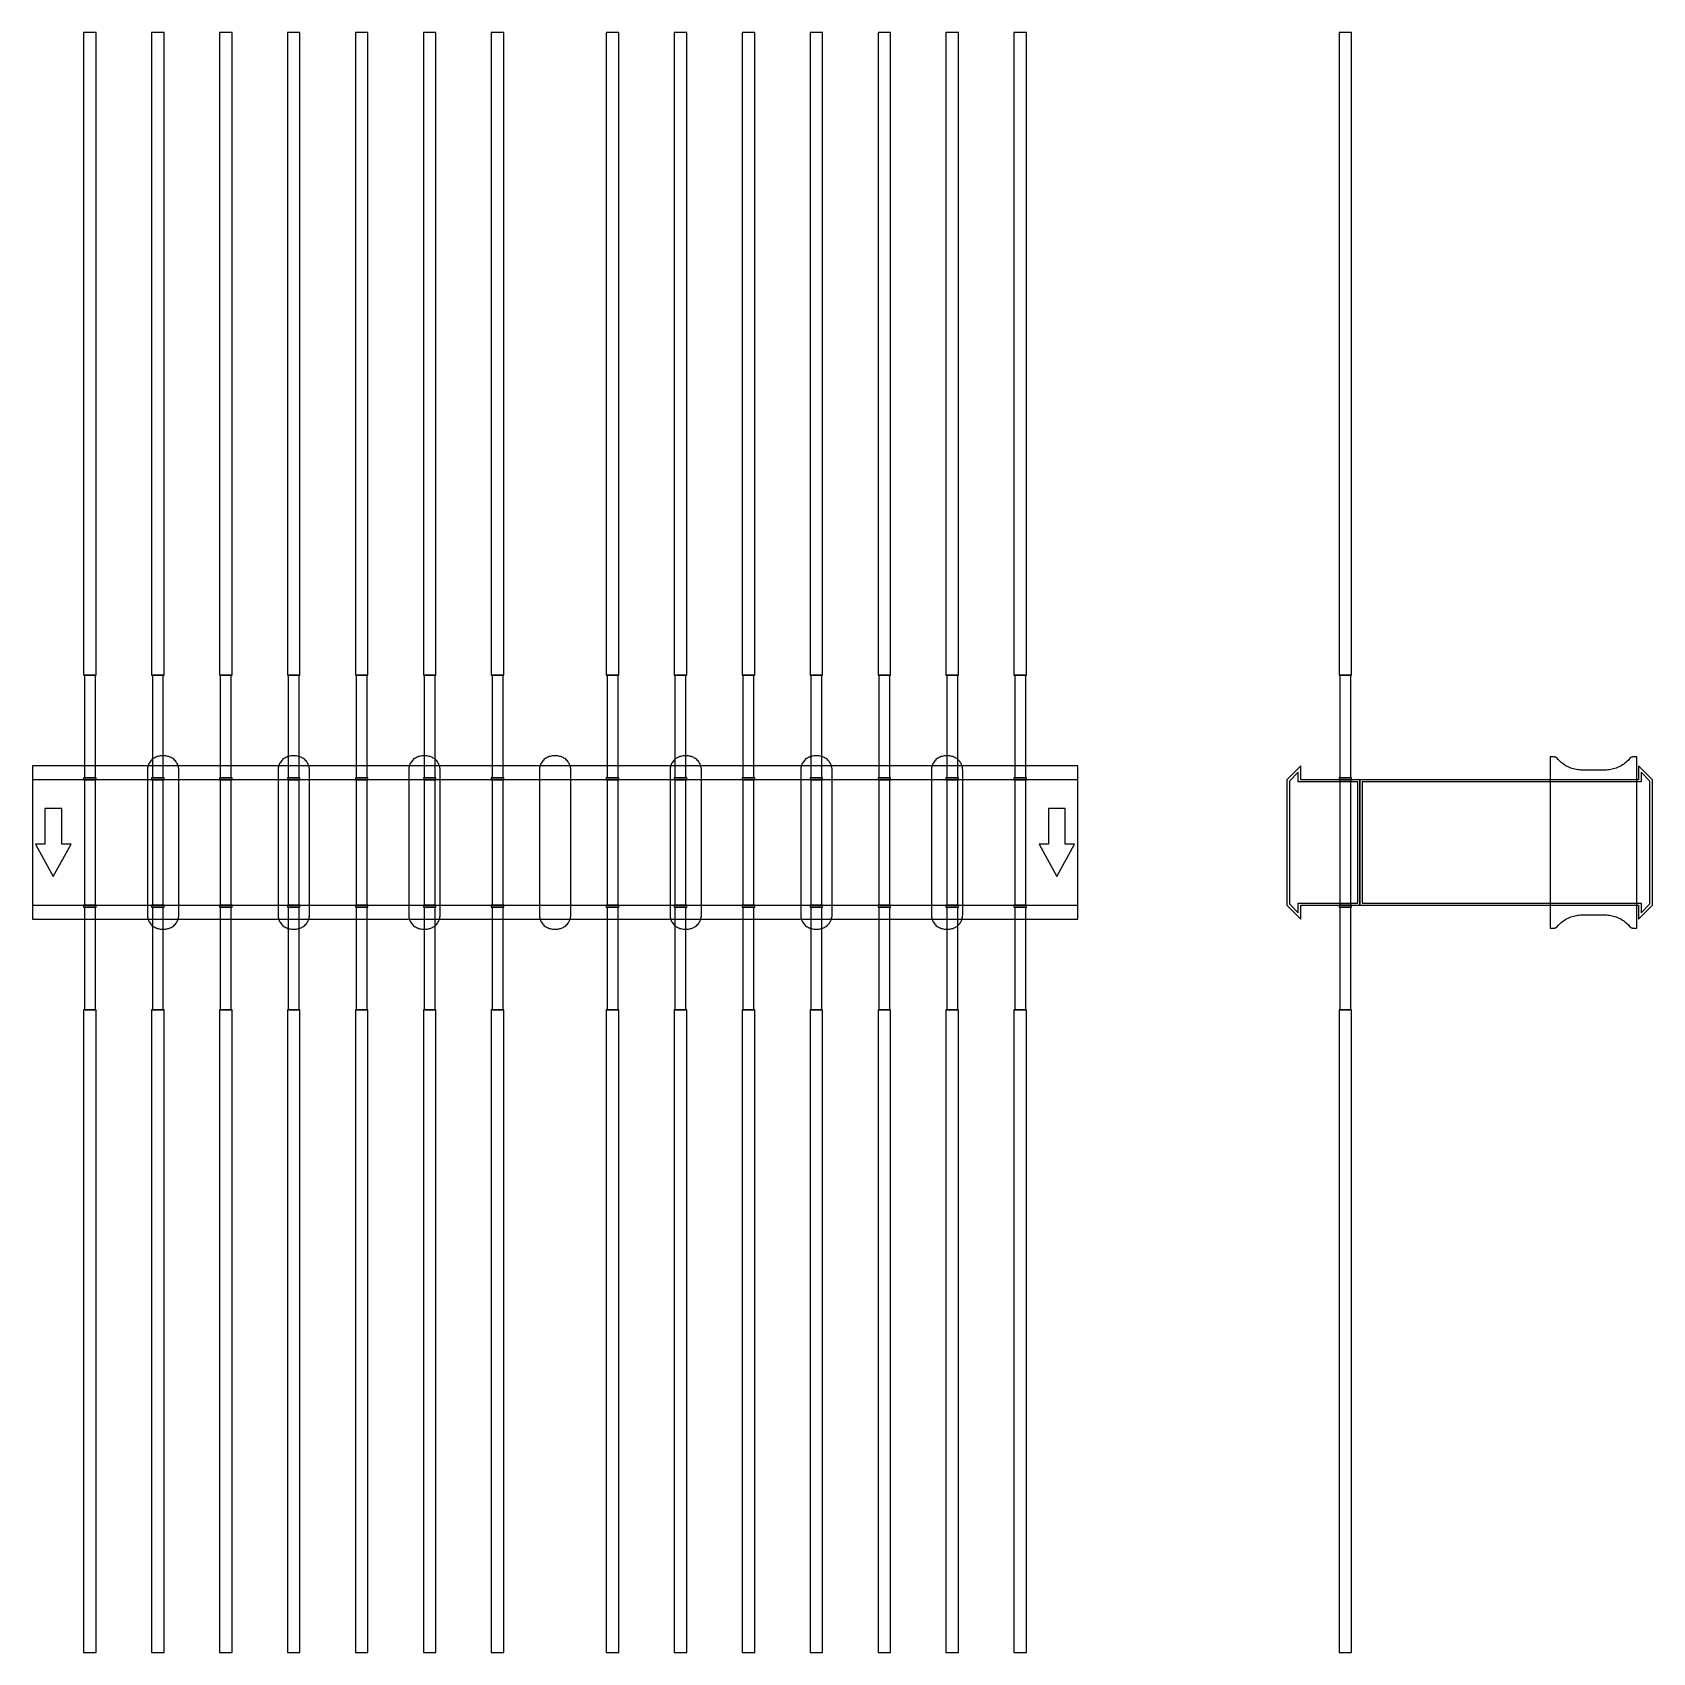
# Model space of a CAD drawing. Extents: x 0 to 1550, y -775 to 775.
import ezdxf

# ---------------------------------------------------------------- set-up
doc = ezdxf.new("R2010")
doc.units = 0
doc.layers.add('Halfen', color=7, linetype='CONTINUOUS')

msp = doc.modelspace()

# ---------------------------------------------------------------- linework, layer by layer
at = {"layer": 'Halfen', "color": 7}
for points in [[(61, 160), (61, 775), (49, 775), (49, 160)], [(126, 160), (126, 775), (114, 775), (114, 160)], [(191, 160), (191, 775), (179, 775), (179, 160)], [(256, 160), (256, 775), (244, 775), (244, 160)], [(321, 160), (321, 775), (309, 775), (309, 160)], [(386, 160), (386, 775), (374, 775), (374, 160)], [(451, 160), (451, 775), (439, 775), (439, 160)], [(561, 160), (561, 775), (549, 775), (549, 160)], [(626, 160), (626, 775), (614, 775), (614, 160)], [(691, 160), (691, 775), (679, 775), (679, 160)], [(756, 160), (756, 775), (744, 775), (744, 160)], [(821, 160), (821, 775), (809, 775), (809, 160)], [(886, 160), (886, 775), (874, 775), (874, 160)], [(951, 160), (951, 775), (939, 775), (939, 160)], [(1262, 160), (1262, 775), (1250, 775), (1250, 160)], [(60.25, 62), (60.25, 160), (49.75, 160), (49.75, 62)], [(125.25, 62), (125.25, 160), (114.75, 160), (114.75, 62)], [(190.25, 62), (190.25, 160), (179.75, 160), (179.75, 62)], [(255.25, 62), (255.25, 160), (244.75, 160), (244.75, 62)], [(320.25, 62), (320.25, 160), (309.75, 160), (309.75, 62)], [(385.25, 62), (385.25, 160), (374.75, 160), (374.75, 62)], [(450.25, 62), (450.25, 160), (439.75, 160), (439.75, 62)], [(560.25, 62), (560.25, 160), (549.75, 160), (549.75, 62)], [(625.25, 62), (625.25, 160), (614.75, 160), (614.75, 62)], [(690.25, 62), (690.25, 160), (679.75, 160), (679.75, 62)], [(755.25, 62), (755.25, 160), (744.75, 160), (744.75, 62)], [(820.25, 62), (820.25, 160), (809.75, 160), (809.75, 62)], [(885.25, 62), (885.25, 160), (874.75, 160), (874.75, 62)], [(950.25, 62), (950.25, 160), (939.75, 160), (939.75, 62)], [(1261.25, 62), (1261.25, 160), (1250.75, 160), (1250.75, 62)], [(140, -69.3), (140, -56.8), (140, 69.3), (139.958, 70.359), (139.834, 71.412), (139.627, 72.452), (139.339, 73.472), (138.972, 74.466), (138.529, 75.429), (138.011, 76.354), (137.422, 77.235), (136.765, 78.068), (136.046, 78.846), (135.268, 79.565), (134.435, 80.222), (133.554, 80.811), (132.629, 81.329), (131.666, 81.772), (130.672, 82.139), (129.652, 82.427), (128.612, 82.634), (127.559, 82.758), (126.5, 82.8), (123.5, 82.8), (122.441, 82.758), (121.388, 82.634), (120.348, 82.427), (119.328, 82.139), (118.334, 81.772), (117.371, 81.329), (116.446, 80.811), (115.565, 80.222), (114.732, 79.565), (113.954, 78.846), (113.235, 78.068), (112.578, 77.235), (111.989, 76.354), (111.471, 75.429), (111.028, 74.466), (110.661, 73.472), (110.373, 72.452), (110.166, 71.412), (110.042, 70.359), (110, 69.3), (110, -56.8), (110, -69.3), (110.042, -70.359), (110.166, -71.412), (110.373, -72.452), (110.661, -73.472), (111.028, -74.466), (111.471, -75.429), (111.989, -76.354), (112.578, -77.235), (113.235, -78.068), (113.954, -78.846), (114.732, -79.565), (115.565, -80.222), (116.446, -80.811), (117.371, -81.329), (118.334, -81.772), (119.328, -82.139), (120.348, -82.427), (121.388, -82.634), (122.441, -82.758), (123.5, -82.8), (126.5, -82.8), (127.559, -82.758), (128.612, -82.634), (129.652, -82.427), (130.672, -82.139), (131.666, -81.772), (132.629, -81.329), (133.554, -80.811), (134.435, -80.222), (135.268, -79.565), (136.046, -78.846), (136.765, -78.068), (137.422, -77.235), (138.011, -76.354), (138.529, -75.429), (138.972, -74.466), (139.339, -73.472), (139.627, -72.452), (139.834, -71.412), (139.958, -70.359), (140, -69.3)], [(265, -69.3), (265, -56.8), (265, 69.3), (264.958, 70.359), (264.834, 71.412), (264.627, 72.452), (264.339, 73.472), (263.972, 74.466), (263.529, 75.429), (263.011, 76.354), (262.422, 77.235), (261.765, 78.068), (261.046, 78.846), (260.268, 79.565), (259.435, 80.222), (258.554, 80.811), (257.629, 81.329), (256.666, 81.772), (255.672, 82.139), (254.652, 82.427), (253.612, 82.634), (252.559, 82.758), (251.5, 82.8), (248.5, 82.8), (247.441, 82.758), (246.388, 82.634), (245.348, 82.427), (244.328, 82.139), (243.334, 81.772), (242.371, 81.329), (241.446, 80.811), (240.565, 80.222), (239.732, 79.565), (238.954, 78.846), (238.235, 78.068), (237.578, 77.235), (236.989, 76.354), (236.471, 75.429), (236.028, 74.466), (235.661, 73.472), (235.373, 72.452), (235.166, 71.412), (235.042, 70.359), (235, 69.3), (235, -56.8), (235, -69.3), (235.042, -70.359), (235.166, -71.412), (235.373, -72.452), (235.661, -73.472), (236.028, -74.466), (236.471, -75.429), (236.989, -76.354), (237.578, -77.235), (238.235, -78.068), (238.954, -78.846), (239.732, -79.565), (240.565, -80.222), (241.446, -80.811), (242.371, -81.329), (243.334, -81.772), (244.328, -82.139), (245.348, -82.427), (246.388, -82.634), (247.441, -82.758), (248.5, -82.8), (251.5, -82.8), (252.559, -82.758), (253.612, -82.634), (254.652, -82.427), (255.672, -82.139), (256.666, -81.772), (257.629, -81.329), (258.554, -80.811), (259.435, -80.222), (260.268, -79.565), (261.046, -78.846), (261.765, -78.068), (262.422, -77.235), (263.011, -76.354), (263.529, -75.429), (263.972, -74.466), (264.339, -73.472), (264.627, -72.452), (264.834, -71.412), (264.958, -70.359), (265, -69.3)], [(390, -69.3), (390, -56.8), (390, 69.3), (389.958, 70.359), (389.834, 71.412), (389.627, 72.452), (389.339, 73.472), (388.972, 74.466), (388.529, 75.429), (388.011, 76.354), (387.422, 77.235), (386.765, 78.068), (386.046, 78.846), (385.268, 79.565), (384.435, 80.222), (383.554, 80.811), (382.629, 81.329), (381.666, 81.772), (380.672, 82.139), (379.652, 82.427), (378.612, 82.634), (377.559, 82.758), (376.5, 82.8), (373.5, 82.8), (372.441, 82.758), (371.388, 82.634), (370.348, 82.427), (369.328, 82.139), (368.334, 81.772), (367.371, 81.329), (366.446, 80.811), (365.565, 80.222), (364.732, 79.565), (363.954, 78.846), (363.235, 78.068), (362.578, 77.235), (361.989, 76.354), (361.471, 75.429), (361.028, 74.466), (360.661, 73.472), (360.373, 72.452), (360.166, 71.412), (360.042, 70.359), (360, 69.3), (360, -56.8), (360, -69.3), (360.042, -70.359), (360.166, -71.412), (360.373, -72.452), (360.661, -73.472), (361.028, -74.466), (361.471, -75.429), (361.989, -76.354), (362.578, -77.235), (363.235, -78.068), (363.954, -78.846), (364.732, -79.565), (365.565, -80.222), (366.446, -80.811), (367.371, -81.329), (368.334, -81.772), (369.328, -82.139), (370.348, -82.427), (371.388, -82.634), (372.441, -82.758), (373.5, -82.8), (376.5, -82.8), (377.559, -82.758), (378.612, -82.634), (379.652, -82.427), (380.672, -82.139), (381.666, -81.772), (382.629, -81.329), (383.554, -80.811), (384.435, -80.222), (385.268, -79.565), (386.046, -78.846), (386.765, -78.068), (387.422, -77.235), (388.011, -76.354), (388.529, -75.429), (388.972, -74.466), (389.339, -73.472), (389.627, -72.452), (389.834, -71.412), (389.958, -70.359), (390, -69.3)], [(515, -69.3), (515, -56.8), (515, 69.3), (514.958, 70.359), (514.834, 71.412), (514.627, 72.452), (514.339, 73.472), (513.972, 74.466), (513.529, 75.429), (513.011, 76.354), (512.422, 77.235), (511.765, 78.068), (511.046, 78.846), (510.268, 79.565), (509.435, 80.222), (508.554, 80.811), (507.629, 81.329), (506.666, 81.772), (505.672, 82.139), (504.652, 82.427), (503.612, 82.634), (502.559, 82.758), (501.5, 82.8), (498.5, 82.8), (497.441, 82.758), (496.388, 82.634), (495.348, 82.427), (494.328, 82.139), (493.334, 81.772), (492.371, 81.329), (491.446, 80.811), (490.565, 80.222), (489.732, 79.565), (488.954, 78.846), (488.235, 78.068), (487.578, 77.235), (486.989, 76.354), (486.471, 75.429), (486.028, 74.466), (485.661, 73.472), (485.373, 72.452), (485.166, 71.412), (485.042, 70.359), (485, 69.3), (485, -56.8), (485, -69.3), (485.042, -70.359), (485.166, -71.412), (485.373, -72.452), (485.661, -73.472), (486.028, -74.466), (486.471, -75.429), (486.989, -76.354), (487.578, -77.235), (488.235, -78.068), (488.954, -78.846), (489.732, -79.565), (490.565, -80.222), (491.446, -80.811), (492.371, -81.329), (493.334, -81.772), (494.328, -82.139), (495.348, -82.427), (496.388, -82.634), (497.441, -82.758), (498.5, -82.8), (501.5, -82.8), (502.559, -82.758), (503.612, -82.634), (504.652, -82.427), (505.672, -82.139), (506.666, -81.772), (507.629, -81.329), (508.554, -80.811), (509.435, -80.222), (510.268, -79.565), (511.046, -78.846), (511.765, -78.068), (512.422, -77.235), (513.011, -76.354), (513.529, -75.429), (513.972, -74.466), (514.339, -73.472), (514.627, -72.452), (514.834, -71.412), (514.958, -70.359), (515, -69.3)], [(640, -69.3), (640, -56.8), (640, 69.3), (639.958, 70.359), (639.834, 71.412), (639.627, 72.452), (639.339, 73.472), (638.972, 74.466), (638.529, 75.429), (638.011, 76.354), (637.422, 77.235), (636.765, 78.068), (636.046, 78.846), (635.268, 79.565), (634.435, 80.222), (633.554, 80.811), (632.629, 81.329), (631.666, 81.772), (630.672, 82.139), (629.652, 82.427), (628.612, 82.634), (627.559, 82.758), (626.5, 82.8), (623.5, 82.8), (622.441, 82.758), (621.388, 82.634), (620.348, 82.427), (619.328, 82.139), (618.334, 81.772), (617.371, 81.329), (616.446, 80.811), (615.565, 80.222), (614.732, 79.565), (613.954, 78.846), (613.235, 78.068), (612.578, 77.235), (611.989, 76.354), (611.471, 75.429), (611.028, 74.466), (610.661, 73.472), (610.373, 72.452), (610.166, 71.412), (610.042, 70.359), (610, 69.3), (610, -56.8), (610, -69.3), (610.042, -70.359), (610.166, -71.412), (610.373, -72.452), (610.661, -73.472), (611.028, -74.466), (611.471, -75.429), (611.989, -76.354), (612.578, -77.235), (613.235, -78.068), (613.954, -78.846), (614.732, -79.565), (615.565, -80.222), (616.446, -80.811), (617.371, -81.329), (618.334, -81.772), (619.328, -82.139), (620.348, -82.427), (621.388, -82.634), (622.441, -82.758), (623.5, -82.8), (626.5, -82.8), (627.559, -82.758), (628.612, -82.634), (629.652, -82.427), (630.672, -82.139), (631.666, -81.772), (632.629, -81.329), (633.554, -80.811), (634.435, -80.222), (635.268, -79.565), (636.046, -78.846), (636.765, -78.068), (637.422, -77.235), (638.011, -76.354), (638.529, -75.429), (638.972, -74.466), (639.339, -73.472), (639.627, -72.452), (639.834, -71.412), (639.958, -70.359), (640, -69.3)], [(765, -69.3), (765, -56.8), (765, 69.3), (764.958, 70.359), (764.834, 71.412), (764.627, 72.452), (764.339, 73.472), (763.972, 74.466), (763.529, 75.429), (763.011, 76.354), (762.422, 77.235), (761.765, 78.068), (761.046, 78.846), (760.268, 79.565), (759.435, 80.222), (758.554, 80.811), (757.629, 81.329), (756.666, 81.772), (755.672, 82.139), (754.652, 82.427), (753.612, 82.634), (752.559, 82.758), (751.5, 82.8), (748.5, 82.8), (747.441, 82.758), (746.388, 82.634), (745.348, 82.427), (744.328, 82.139), (743.334, 81.772), (742.371, 81.329), (741.446, 80.811), (740.565, 80.222), (739.732, 79.565), (738.954, 78.846), (738.235, 78.068), (737.578, 77.235), (736.989, 76.354), (736.471, 75.429), (736.028, 74.466), (735.661, 73.472), (735.373, 72.452), (735.166, 71.412), (735.042, 70.359), (735, 69.3), (735, -56.8), (735, -69.3), (735.042, -70.359), (735.166, -71.412), (735.373, -72.452), (735.661, -73.472), (736.028, -74.466), (736.471, -75.429), (736.989, -76.354), (737.578, -77.235), (738.235, -78.068), (738.954, -78.846), (739.732, -79.565), (740.565, -80.222), (741.446, -80.811), (742.371, -81.329), (743.334, -81.772), (744.328, -82.139), (745.348, -82.427), (746.388, -82.634), (747.441, -82.758), (748.5, -82.8), (751.5, -82.8), (752.559, -82.758), (753.612, -82.634), (754.652, -82.427), (755.672, -82.139), (756.666, -81.772), (757.629, -81.329), (758.554, -80.811), (759.435, -80.222), (760.268, -79.565), (761.046, -78.846), (761.765, -78.068), (762.422, -77.235), (763.011, -76.354), (763.529, -75.429), (763.972, -74.466), (764.339, -73.472), (764.627, -72.452), (764.834, -71.412), (764.958, -70.359), (765, -69.3)], [(890, -69.3), (890, -56.8), (890, 69.3), (889.958, 70.359), (889.834, 71.412), (889.627, 72.452), (889.339, 73.472), (888.972, 74.466), (888.529, 75.429), (888.011, 76.354), (887.422, 77.235), (886.765, 78.068), (886.046, 78.846), (885.268, 79.565), (884.435, 80.222), (883.554, 80.811), (882.629, 81.329), (881.666, 81.772), (880.672, 82.139), (879.652, 82.427), (878.612, 82.634), (877.559, 82.758), (876.5, 82.8), (873.5, 82.8), (872.441, 82.758), (871.388, 82.634), (870.348, 82.427), (869.328, 82.139), (868.334, 81.772), (867.371, 81.329), (866.446, 80.811), (865.565, 80.222), (864.732, 79.565), (863.954, 78.846), (863.235, 78.068), (862.578, 77.235), (861.989, 76.354), (861.471, 75.429), (861.028, 74.466), (860.661, 73.472), (860.373, 72.452), (860.166, 71.412), (860.042, 70.359), (860, 69.3), (860, -56.8), (860, -69.3), (860.042, -70.359), (860.166, -71.412), (860.373, -72.452), (860.661, -73.472), (861.028, -74.466), (861.471, -75.429), (861.989, -76.354), (862.578, -77.235), (863.235, -78.068), (863.954, -78.846), (864.732, -79.565), (865.565, -80.222), (866.446, -80.811), (867.371, -81.329), (868.334, -81.772), (869.328, -82.139), (870.348, -82.427), (871.388, -82.634), (872.441, -82.758), (873.5, -82.8), (876.5, -82.8), (877.559, -82.758), (878.612, -82.634), (879.652, -82.427), (880.672, -82.139), (881.666, -81.772), (882.629, -81.329), (883.554, -80.811), (884.435, -80.222), (885.268, -79.565), (886.046, -78.846), (886.765, -78.068), (887.422, -77.235), (888.011, -76.354), (888.529, -75.429), (888.972, -74.466), (889.339, -73.472), (889.627, -72.452), (889.834, -71.412), (889.958, -70.359), (890, -69.3)], [(1535, -81.8), (1535, 81.8), (1531, 81.8), (1530.846, 81.797), (1530.691, 81.786), (1530.538, 81.769), (1530.385, 81.746), (1530.234, 81.715), (1530.084, 81.678), (1529.936, 81.634), (1529.789, 81.584), (1529.646, 81.527), (1529.505, 81.464), (1529.366, 81.395), (1529.231, 81.32), (1529.1, 81.239), (1528.972, 81.153), (1528.848, 81.06), (1528.728, 80.963), (1528.613, 80.86), (1528.502, 80.752), (1528.397, 80.639), (1528.296, 80.522), (1527.41, 79.491), (1526.479, 78.5), (1525.505, 77.551), (1524.491, 76.646), (1523.437, 75.787), (1522.347, 74.975), (1521.222, 74.211), (1520.064, 73.499), (1518.876, 72.838), (1517.66, 72.23), (1516.418, 71.676), (1515.153, 71.178), (1513.867, 70.736), (1512.563, 70.351), (1511.243, 70.024), (1509.911, 69.756), (1508.567, 69.547), (1507.216, 69.397), (1505.859, 69.307), (1504.5, 69.277), (1482.5, 69.277), (1481.141, 69.307), (1479.784, 69.397), (1478.433, 69.547), (1477.089, 69.756), (1475.757, 70.024), (1474.437, 70.351), (1473.133, 70.736), (1471.847, 71.178), (1470.582, 71.676), (1469.34, 72.23), (1468.124, 72.838), (1466.936, 73.499), (1465.778, 74.211), (1464.653, 74.975), (1463.563, 75.787), (1462.509, 76.646), (1461.495, 77.551), (1460.521, 78.5), (1459.59, 79.491), (1458.704, 80.522), (1458.603, 80.639), (1458.498, 80.752), (1458.387, 80.86), (1458.272, 80.963), (1458.152, 81.06), (1458.028, 81.153), (1457.9, 81.239), (1457.769, 81.32), (1457.634, 81.395), (1457.495, 81.464), (1457.354, 81.527), (1457.211, 81.584), (1457.064, 81.634), (1456.916, 81.678), (1456.766, 81.715), (1456.615, 81.746), (1456.462, 81.769), (1456.309, 81.786), (1456.154, 81.797), (1456, 81.8), (1452, 81.8), (1452, -81.8), (1456, -81.8), (1456.154, -81.797), (1456.309, -81.786), (1456.462, -81.769), (1456.615, -81.746), (1456.766, -81.715), (1456.916, -81.678), (1457.064, -81.634), (1457.211, -81.584), (1457.354, -81.527), (1457.495, -81.464), (1457.634, -81.395), (1457.769, -81.32), (1457.9, -81.239), (1458.028, -81.153), (1458.152, -81.06), (1458.272, -80.963), (1458.387, -80.86), (1458.498, -80.752), (1458.603, -80.639), (1458.704, -80.522), (1459.59, -79.491), (1460.521, -78.5), (1461.495, -77.551), (1462.509, -76.646), (1463.563, -75.787), (1464.653, -74.975), (1465.778, -74.211), (1466.936, -73.499), (1468.124, -72.838), (1469.34, -72.23), (1470.582, -71.676), (1471.847, -71.178), (1473.133, -70.736), (1474.437, -70.351), (1475.757, -70.024), (1477.089, -69.756), (1478.433, -69.547), (1479.784, -69.397), (1481.141, -69.307), (1482.5, -69.277), (1504.5, -69.277), (1505.859, -69.307), (1507.216, -69.397), (1508.567, -69.547), (1509.911, -69.756), (1511.243, -70.024), (1512.563, -70.351), (1513.867, -70.736), (1515.153, -71.178), (1516.418, -71.676), (1517.66, -72.23), (1518.876, -72.838), (1520.064, -73.499), (1521.222, -74.211), (1522.347, -74.975), (1523.437, -75.787), (1524.491, -76.646), (1525.505, -77.551), (1526.479, -78.5), (1527.41, -79.491), (1528.296, -80.522), (1528.397, -80.639), (1528.502, -80.752), (1528.613, -80.86), (1528.728, -80.963), (1528.848, -81.06), (1528.972, -81.153), (1529.1, -81.239), (1529.231, -81.32), (1529.366, -81.395), (1529.505, -81.464), (1529.646, -81.527), (1529.789, -81.584), (1529.936, -81.634), (1530.084, -81.678), (1530.234, -81.715), (1530.385, -81.746), (1530.538, -81.769), (1530.691, -81.786), (1530.846, -81.797), (1531, -81.8)], [(0, -73.5), (1000, -73.5), (1000, 73.5), (0, 73.5)], [(61, 60), (61, 62), (49, 62), (49, 60)], [(126, 60), (126, 62), (114, 62), (114, 60)], [(191, 60), (191, 62), (179, 62), (179, 60)], [(256, 60), (256, 62), (244, 62), (244, 60)], [(321, 60), (321, 62), (309, 62), (309, 60)], [(386, 60), (386, 62), (374, 62), (374, 60)], [(451, 60), (451, 62), (439, 62), (439, 60)], [(561, 60), (561, 62), (549, 62), (549, 60)], [(626, 60), (626, 62), (614, 62), (614, 60)], [(691, 60), (691, 62), (679, 62), (679, 60)], [(756, 60), (756, 62), (744, 62), (744, 60)], [(821, 60), (821, 62), (809, 62), (809, 60)], [(886, 60), (886, 62), (874, 62), (874, 60)], [(951, 60), (951, 62), (939, 62), (939, 60)], [(1270, -60), (1270, 60), (1213.5, 60), (1213.5, 73.5), (1200, 60), (1200, -60), (1213.5, -73.5), (1213.5, -60)], [(1268, -58), (1268, 58), (1211, 58), (1211, 67.25), (1202.5, 58.75), (1202.5, -58.75), (1211, -67.25), (1211, -58)], [(1262, 60), (1262, 62), (1250, 62), (1250, 60)], [(1550, -60), (1550, 60), (1536.5, 73.5), (1536.5, 60), (1270, 60), (1270, -60), (1536.5, -60), (1536.5, -73.5)], [(1547.5, -58.75), (1547.5, 58.75), (1539, 67.25), (1539, 58), (1272, 58), (1272, -58), (1539, -58), (1539, -67.25)], [(0, -60), (1000, -60), (1000, 60), (0, 60)], [(60.25, -60), (60.25, 60), (49.75, 60), (49.75, -60)], [(125.25, -60), (125.25, 60), (114.75, 60), (114.75, -60)], [(190.25, -60), (190.25, 60), (179.75, 60), (179.75, -60)], [(255.25, -60), (255.25, 60), (244.75, 60), (244.75, -60)], [(320.25, -60), (320.25, 60), (309.75, 60), (309.75, -60)], [(385.25, -60), (385.25, 60), (374.75, 60), (374.75, -60)], [(450.25, -60), (450.25, 60), (439.75, 60), (439.75, -60)], [(560.25, -60), (560.25, 60), (549.75, 60), (549.75, -60)], [(625.25, -60), (625.25, 60), (614.75, 60), (614.75, -60)], [(690.25, -60), (690.25, 60), (679.75, 60), (679.75, -60)], [(755.25, -60), (755.25, 60), (744.75, 60), (744.75, -60)], [(820.25, -60), (820.25, 60), (809.75, 60), (809.75, -60)], [(885.25, -60), (885.25, 60), (874.75, 60), (874.75, -60)], [(950.25, -60), (950.25, 60), (939.75, 60), (939.75, -60)], [(1261.25, -60), (1261.25, 60), (1250.75, 60), (1250.75, -60)], [(20, -32.5), (37, -1.5), (28, -1.5), (28, 32.5), (12, 32.5), (12, -1.5), (3, -1.5)], [(980, -32.5), (997, -1.5), (988, -1.5), (988, 32.5), (972, 32.5), (972, -1.5), (963, -1.5)], [(61, -62), (61, -60), (49, -60), (49, -62)], [(60.25, -160), (60.25, -62), (49.75, -62), (49.75, -160)], [(126, -62), (126, -60), (114, -60), (114, -62)], [(125.25, -160), (125.25, -62), (114.75, -62), (114.75, -160)], [(191, -62), (191, -60), (179, -60), (179, -62)], [(190.25, -160), (190.25, -62), (179.75, -62), (179.75, -160)], [(256, -62), (256, -60), (244, -60), (244, -62)], [(255.25, -160), (255.25, -62), (244.75, -62), (244.75, -160)], [(321, -62), (321, -60), (309, -60), (309, -62)], [(320.25, -160), (320.25, -62), (309.75, -62), (309.75, -160)], [(386, -62), (386, -60), (374, -60), (374, -62)], [(385.25, -160), (385.25, -62), (374.75, -62), (374.75, -160)], [(451, -62), (451, -60), (439, -60), (439, -62)], [(450.25, -160), (450.25, -62), (439.75, -62), (439.75, -160)], [(561, -62), (561, -60), (549, -60), (549, -62)], [(560.25, -160), (560.25, -62), (549.75, -62), (549.75, -160)], [(626, -62), (626, -60), (614, -60), (614, -62)], [(625.25, -160), (625.25, -62), (614.75, -62), (614.75, -160)], [(691, -62), (691, -60), (679, -60), (679, -62)], [(690.25, -160), (690.25, -62), (679.75, -62), (679.75, -160)], [(756, -62), (756, -60), (744, -60), (744, -62)], [(755.25, -160), (755.25, -62), (744.75, -62), (744.75, -160)], [(821, -62), (821, -60), (809, -60), (809, -62)], [(820.25, -160), (820.25, -62), (809.75, -62), (809.75, -160)], [(886, -62), (886, -60), (874, -60), (874, -62)], [(885.25, -160), (885.25, -62), (874.75, -62), (874.75, -160)], [(951, -62), (951, -60), (939, -60), (939, -62)], [(950.25, -160), (950.25, -62), (939.75, -62), (939.75, -160)], [(1262, -62), (1262, -60), (1250, -60), (1250, -62)], [(1261.25, -160), (1261.25, -62), (1250.75, -62), (1250.75, -160)], [(61, -775), (61, -160), (49, -160), (49, -775)], [(126, -775), (126, -160), (114, -160), (114, -775)], [(191, -775), (191, -160), (179, -160), (179, -775)], [(256, -775), (256, -160), (244, -160), (244, -775)], [(321, -775), (321, -160), (309, -160), (309, -775)], [(386, -775), (386, -160), (374, -160), (374, -775)], [(451, -775), (451, -160), (439, -160), (439, -775)], [(561, -775), (561, -160), (549, -160), (549, -775)], [(626, -775), (626, -160), (614, -160), (614, -775)], [(691, -775), (691, -160), (679, -160), (679, -775)], [(756, -775), (756, -160), (744, -160), (744, -775)], [(821, -775), (821, -160), (809, -160), (809, -775)], [(886, -775), (886, -160), (874, -160), (874, -775)], [(951, -775), (951, -160), (939, -160), (939, -775)], [(1262, -775), (1262, -160), (1250, -160), (1250, -775)]]:
    msp.add_lwpolyline(points, close=True, dxfattribs=at)

doc.saveas('drawing.dxf')
